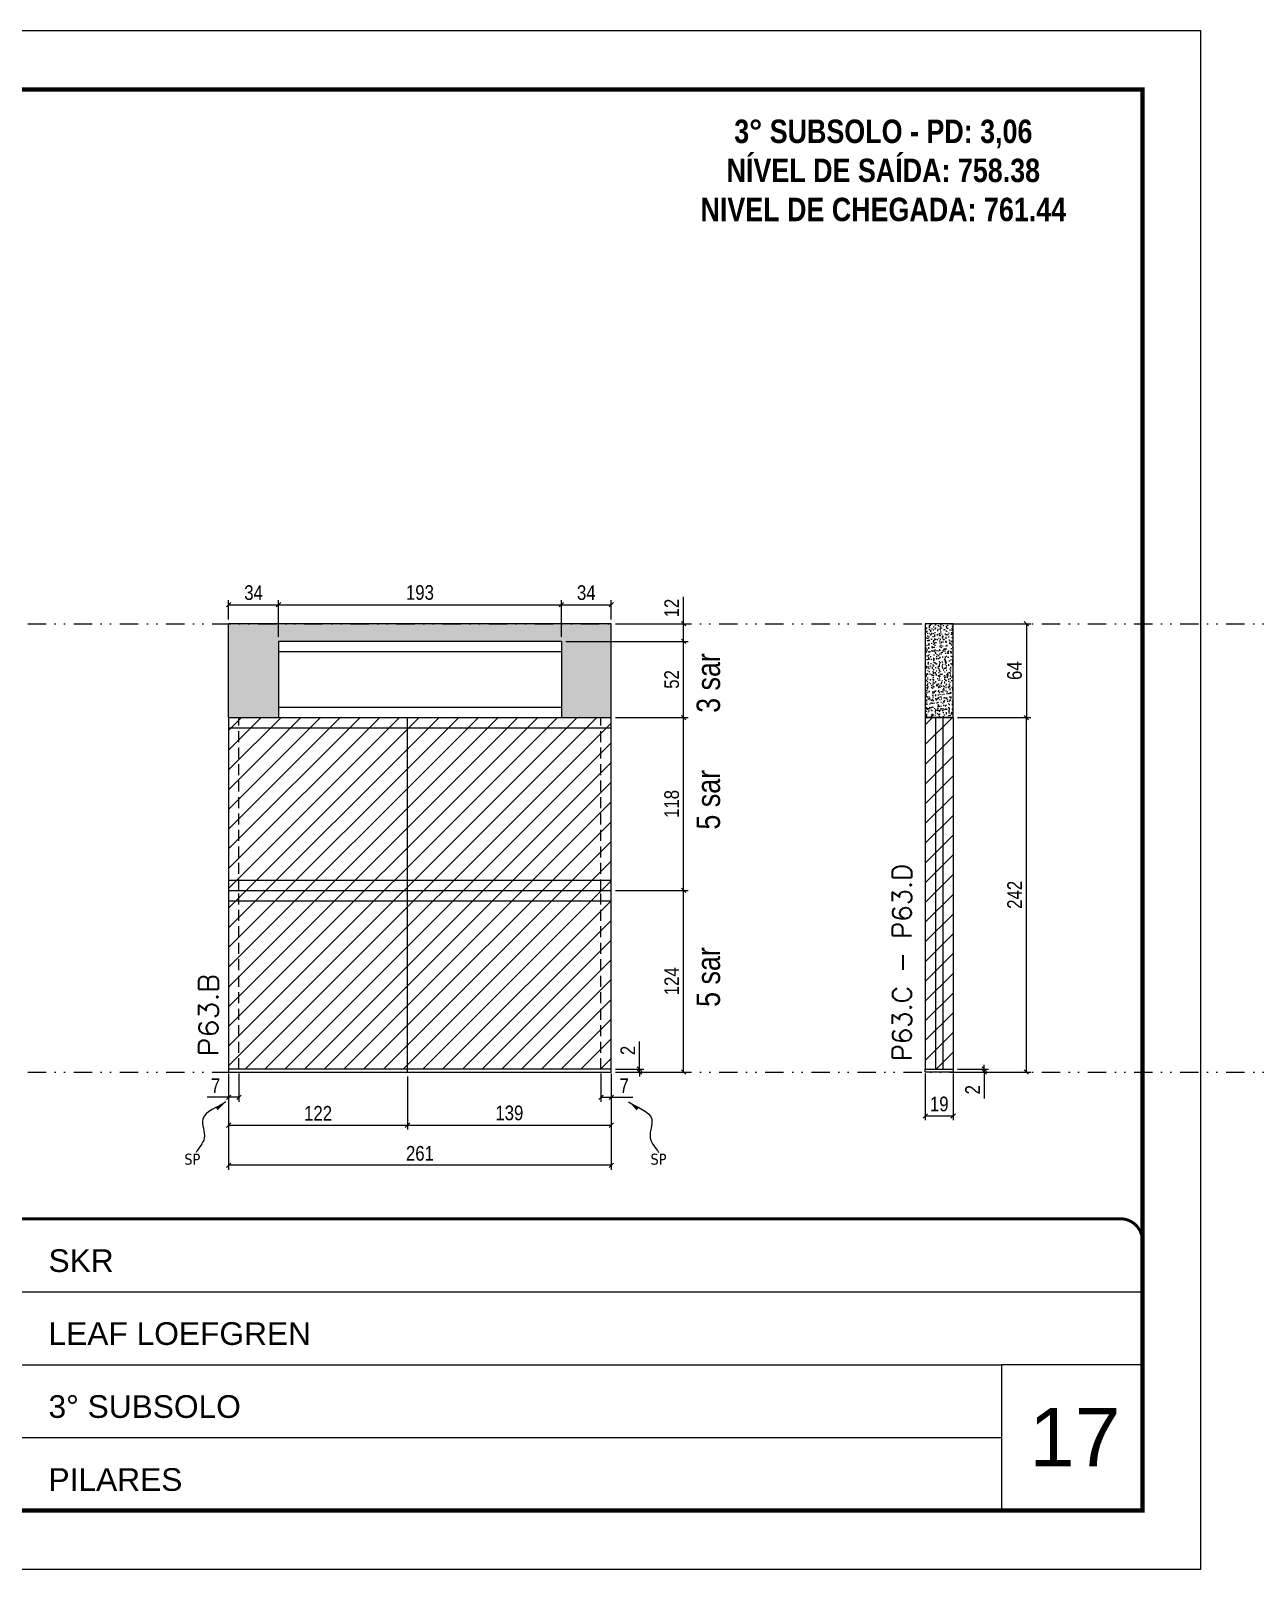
# Model space of a CAD drawing. Header units: millimetres. Extents: x 13777 to 27878, y -21631 to 6985.
# Drawn here: x 15100 to 15936, y 1340 to 2390 of the extents above; entities that cross this region are included whole.
import ezdxf

# ---------------------------------------------------------------- set-up
doc = ezdxf.new("R2010")
doc.units = ezdxf.units.MM
for name, pattern in [('CONTINUO', [0]), ('DASHED', [0.75, 0.5, -0.25]), ('DIVIDE2', [0.625, 0.25, -0.125, 0, -0.125, 0, -0.125]), ('HIDDEN', [0.375, 0.25, -0.125])]:
    doc.linetypes.add(name, pattern=pattern)
for name, color, linetype, lineweight in [('CARIMBO', 255, 'Continuous', 9), ('Folhas', 255, 'Continuous', 9), ('Hachura', 251, 'Continuous', 9), ('SARRAFO DE PRESSAO', 251, 'DASHED', 9), ('Texto Seção', 7, 'Continuous', 15)]:
    doc.layers.add(name, color=color, linetype=linetype, lineweight=lineweight)
for name, color, linetype in [('COTA', 241, 'Continuous'), ('NOMENCLATURA', 7, 'Continuous'), ('Nível', 160, 'Continuous'), ('Painéis', 200, 'Continuous'), ('SARR_2.2x7', 40, 'Continuous'), ('Sarrafo de Pressão', 42, 'HIDDEN'), ('texto', 7, 'Continuous')]:
    doc.layers.add(name, color=color, linetype=linetype)
doc.styles.add('ARIAL', font='arial.ttf')
doc.styles.add('ARIAL_NARROW', font='ARIALN.TTF', dxfattribs={"height": 0.2})
doc.styles.add('COTA TECNICA', font='techl___.ttf', dxfattribs={"height": 10})
doc.styles.add('COTA TECNICA-50', font='techl___.ttf', dxfattribs={"height": 10})
doc.styles.add('REGUA-120', font='ROMANS.shx', dxfattribs={"height": 15})
doc.styles.add('ROMANC', font='techb___.ttf', dxfattribs={"height": 2.5})
doc.styles.get("Standard").update_dxf_attribs({"font": 'arial.ttf'})
doc.dimstyles.new('COTA PAINEL-50', dxfattribs={"dimtxt": 10, "dimasz": 3, "dimexe": 3, "dimexo": 3, "dimgap": 3, "dimtad": 1, "dimdec": 1, "dimzin": 12, "dimdsep": 46, "dimtxsty": 'COTA TECNICA-50', "dimblk1": 'OBLIQUE', "dimblk2": 'OBLIQUE', "dimsah": 1, "dimcen": 0.9, "dimclrd": 4, "dimclre": 4, "dimclrt": 240, "dimadec": 1, "dimazin": 3, "dimtfac": 1, "dimtdec": 1, "dimtmove": 0, "dimatfit": 3, "dimfxl": 1, "dimtolj": 1, "dimtzin": 12, "dimarcsym": 0})
doc.dimstyles.new('PAINEL', dxfattribs={"dimtxt": 10, "dimasz": 3, "dimexe": 3, "dimexo": 3, "dimgap": 3, "dimtad": 1, "dimdec": 1, "dimzin": 12, "dimdsep": 46, "dimtxsty": 'COTA TECNICA', "dimblk1": 'OBLIQUE', "dimblk2": 'OBLIQUE', "dimsah": 1, "dimcen": 0.9, "dimclrd": 4, "dimclre": 4, "dimclrt": 240, "dimadec": 1, "dimazin": 3, "dimtfac": 1, "dimtdec": 1, "dimtmove": 0, "dimatfit": 3, "dimfxl": 1, "dimtolj": 1, "dimtzin": 12, "dimarcsym": 0})
doc.dimstyles.get("Standard").update_dxf_attribs({"dimtxt": 0.18, "dimasz": 0.18, "dimexe": 0.18, "dimexo": 0.0625, "dimgap": 0.09, "dimtad": 0, "dimtih": 1, "dimtoh": 1, "dimdec": 4, "dimzin": 0, "dimdsep": 46, "dimtxsty": 'Standard', "dimcen": 0.09, "dimadec": 0, "dimazin": 0, "dimtfac": 1, "dimtdec": 4, "dimtofl": 0, "dimtmove": 0, "dimatfit": 3, "dimfxl": 1, "dimtolj": 1, "dimtzin": 0, "dimarcsym": 0})

# ---------------------------------------------------------------- blocks, each defined once
blk = doc.blocks.new('9999999999')
at = {"color": 30, "linetype": 'CONTINUO'}
for p, q in [((98564.6, 34379.6), (99584, 34379.6)), ((98564.6, 34329.8), (99488, 34329.8)), ((99584, 34329.8), (99488, 34329.8)), ((99488, 34329.8), (99488, 34230.2)), ((98564.6, 34280), (99488, 34280))]:
    blk.add_line(p, q, dxfattribs=at)
at = {"color": 30, "linetype": 'CONTINUO', "const_width": 2}
blk.add_lwpolyline([(99584, 34230.2), (99584, 34414.4, 0.414214), (99569, 34429.4), (98229, 34429.4, 0.414214), (98214, 34414.4), (98214, 34245.2, 0.414214), (98229, 34230.2), (99584, 34230.2)], format="xyb", dxfattribs=at)
at = {"layer": 'Folhas'}
blk.add_lwpolyline([(98139, 34190.2), (99624, 34190.2), (99624, 35240.2), (98139, 35240.2)], close=True, dxfattribs=at)
at = {"layer": 'Folhas', "color": 30, "const_width": 3}
blk.add_lwpolyline([(98214, 34230.2), (99584, 34230.2), (99584, 35200.2), (98214, 35200.2)], close=True, dxfattribs=at)
at = {"color": 7, "linetype": 'Continuous', "ltscale": 5, "style": 'ARIAL'}
for s, height, p in [('SKR', 15.48, (98837.7, 34393.1)), ('LEAF LOEFGREN', 15.483, (98837.7, 34343.3)), ('3° SUBSOLO', 15.48, (98837.7, 34293.5)), ('PILARES', 15.48, (98837.7, 34243.7))]:
    blk.add_text(s, height=height, dxfattribs=at).set_placement(p)
blk = doc.blocks.new('_Oblique')
at = {"color": 0, "linetype": 'ByBlock', "lineweight": -2}
blk.add_line((-0.5, -0.5), (0.5, 0.5), dxfattribs=at)
blk = doc.blocks.new('*D1302')
at = {"layer": 'COTA', "color": 4, "lineweight": -2, "transparency": 16777216}
for p, q in [((15235.1, 1678.7), (15235.1, 1613.1)), ((15496.1, 1678.7), (15496.1, 1613.1)), ((15496.1, 1616.1), (15235.1, 1616.1))]:
    blk.add_line(p, q, dxfattribs=at)
at = {"layer": 'Defpoints', "color": 0, "transparency": 16777216}
for p in [(15235.1, 1681.7), (15496.1, 1681.7), (15235.1, 1616.1)]:
    blk.add_point(p, dxfattribs=at)
at = {"layer": 'COTA', "color": 4, "lineweight": -2, "transparency": 16777216, "xscale": 3, "yscale": 3, "zscale": 3, "rotation": 180}
blk.add_blockref('_Oblique', (15235.1, 1616.1), dxfattribs=at)
at = {"layer": 'COTA', "color": 4, "lineweight": -2, "transparency": 16777216, "xscale": 3, "yscale": 3, "zscale": 3}
blk.add_blockref('_Oblique', (15496.1, 1616.1), dxfattribs=at)
at = {"layer": 'COTA', "color": 240, "transparency": 16777216, "insert": (15365.6, 1624.2), "char_height": 10, "attachment_point": 5, "style": 'COTA TECNICA'}
blk.add_mtext('\\A1;261', dxfattribs=at)
blk = doc.blocks.new('*D1303')
at = {"layer": 'COTA', "color": 4, "lineweight": -2, "transparency": 16777216}
for p, q in [((15489.1, 1678.7), (15489.1, 1659.5)), ((15496.1, 1676.7), (15496.1, 1659.5)), ((15489.1, 1662.5), (15496.1, 1662.5)), ((15496.1, 1662.5), (15510.8, 1662.5))]:
    blk.add_line(p, q, dxfattribs=at)
at = {"layer": 'Defpoints', "color": 0, "transparency": 16777216}
for p in [(15489.1, 1681.7), (15496.1, 1679.7), (15496.1, 1662.5)]:
    blk.add_point(p, dxfattribs=at)
at = {"layer": 'COTA', "color": 4, "lineweight": -2, "transparency": 16777216, "xscale": 3, "yscale": 3, "zscale": 3, "rotation": 180}
blk.add_blockref('_Oblique', (15489.1, 1662.5), dxfattribs=at)
at = {"layer": 'COTA', "color": 4, "lineweight": -2, "transparency": 16777216, "xscale": 3, "yscale": 3, "zscale": 3}
blk.add_blockref('_Oblique', (15496.1, 1662.5), dxfattribs=at)
at = {"layer": 'COTA', "color": 240, "transparency": 16777216, "insert": (15505, 1670.5), "char_height": 10, "attachment_point": 5, "style": 'COTA TECNICA-50'}
blk.add_mtext('\\A1;7', dxfattribs=at)
blk = doc.blocks.new('*D1304')
at = {"layer": 'COTA', "color": 4, "lineweight": -2, "transparency": 16777216}
for p, q in [((15235.1, 1676.7), (15235.1, 1659.5)), ((15242.1, 1678.7), (15242.1, 1659.5)), ((15235.1, 1662.5), (15220.4, 1662.5)), ((15242.1, 1662.5), (15235.1, 1662.5))]:
    blk.add_line(p, q, dxfattribs=at)
at = {"layer": 'Defpoints', "color": 0, "transparency": 16777216}
for p in [(15242.1, 1681.7), (15235.1, 1679.7), (15235.1, 1662.5)]:
    blk.add_point(p, dxfattribs=at)
at = {"layer": 'COTA', "color": 4, "lineweight": -2, "transparency": 16777216, "xscale": 3, "yscale": 3, "zscale": 3, "rotation": 180}
blk.add_blockref('_Oblique', (15235.1, 1662.5), dxfattribs=at)
at = {"layer": 'COTA', "color": 4, "lineweight": -2, "transparency": 16777216, "xscale": 3, "yscale": 3, "zscale": 3}
blk.add_blockref('_Oblique', (15242.1, 1662.5), dxfattribs=at)
at = {"layer": 'COTA', "color": 240, "transparency": 16777216, "insert": (15226.2, 1670.5), "char_height": 10, "attachment_point": 5, "style": 'COTA TECNICA-50'}
blk.add_mtext('\\A1;7', dxfattribs=at)
blk = doc.blocks.new('*D1305')
at = {"layer": 'COTA', "color": 4, "lineweight": -2, "transparency": 16777216}
for p, q in [((15515.4, 1681.7), (15515.4, 1700.5)), ((15499.1, 1681.7), (15518.4, 1681.7)), ((15515.4, 1679.7), (15515.4, 1681.7)), ((15499.1, 1679.7), (15518.4, 1679.7)), ((15515.4, 1679.7), (15515.4, 1676.7))]:
    blk.add_line(p, q, dxfattribs=at)
at = {"layer": 'Defpoints', "color": 0, "transparency": 16777216}
for p in [(15496.1, 1681.7), (15496.1, 1679.7), (15515.4, 1679.7)]:
    blk.add_point(p, dxfattribs=at)
at = {"layer": 'COTA', "color": 4, "lineweight": -2, "transparency": 16777216, "xscale": 3, "yscale": 3, "zscale": 3}
for p, rotation in [((15515.4, 1681.7), 270), ((15515.4, 1679.7), 90)]:
    blk.add_blockref('_Oblique', p, dxfattribs=dict(at, rotation=rotation))
at = {"layer": 'COTA', "color": 240, "transparency": 16777216, "insert": (15507.4, 1694.5), "char_height": 10, "attachment_point": 5, "rotation": 90, "style": 'COTA TECNICA-50'}
blk.add_mtext('\\A1;2', dxfattribs=at)
blk = doc.blocks.new('*D1327')
at = {"layer": 'COTA', "color": 4, "lineweight": -2, "transparency": 16777216}
for p, q in [((15545.5, 1985.7), (15545.5, 2004)), ((15499.1, 1985.7), (15548.5, 1985.7)), ((15545.5, 1973.7), (15545.5, 1985.7)), ((15465.1, 1973.7), (15548.5, 1973.7))]:
    blk.add_line(p, q, dxfattribs=at)
at = {"layer": 'Defpoints', "color": 0, "transparency": 16777216}
for p in [(15496.1, 1985.7), (15545.5, 1985.7), (15462.1, 1973.7)]:
    blk.add_point(p, dxfattribs=at)
at = {"layer": 'COTA', "color": 4, "lineweight": -2, "transparency": 16777216, "xscale": 3, "yscale": 3, "zscale": 3}
for p, rotation in [((15545.5, 1985.7), 90), ((15545.5, 1973.7), 270)]:
    blk.add_blockref('_Oblique', p, dxfattribs=dict(at, rotation=rotation))
at = {"layer": 'COTA', "color": 240, "transparency": 16777216, "insert": (15537.4, 1996.4), "char_height": 10, "attachment_point": 5, "rotation": 90, "style": 'COTA TECNICA-50'}
blk.add_mtext('\\A1;12', dxfattribs=at)
blk = doc.blocks.new('*D1306')
at = {"layer": 'COTA', "color": 4, "lineweight": -2, "transparency": 16777216}
for p, q in [((15499.1, 1921.7), (15548.5, 1921.7)), ((15545.5, 1803.7), (15545.5, 1921.7)), ((15499.1, 1803.7), (15548.5, 1803.7))]:
    blk.add_line(p, q, dxfattribs=at)
at = {"layer": 'Defpoints', "color": 0, "transparency": 16777216}
for p in [(15496.1, 1921.7), (15545.5, 1921.7), (15496.1, 1803.7)]:
    blk.add_point(p, dxfattribs=at)
at = {"layer": 'COTA', "color": 4, "lineweight": -2, "transparency": 16777216, "xscale": 3, "yscale": 3, "zscale": 3}
for p, rotation in [((15545.5, 1921.7), 90), ((15545.5, 1803.7), 270)]:
    blk.add_blockref('_Oblique', p, dxfattribs=dict(at, rotation=rotation))
at = {"layer": 'COTA', "color": 240, "transparency": 16777216, "insert": (15537.4, 1862.7), "char_height": 10, "attachment_point": 5, "rotation": 90, "style": 'COTA TECNICA-50'}
blk.add_mtext('\\A1;118', dxfattribs=at)
blk = doc.blocks.new('*D1307')
at = {"layer": 'COTA', "color": 4, "lineweight": -2, "transparency": 16777216}
for p, q in [((15465.1, 1973.7), (15548.5, 1973.7)), ((15545.5, 1921.7), (15545.5, 1973.7)), ((15499.1, 1921.7), (15548.5, 1921.7))]:
    blk.add_line(p, q, dxfattribs=at)
at = {"layer": 'Defpoints', "color": 0, "transparency": 16777216}
for p in [(15462.1, 1973.7), (15545.5, 1973.7), (15496.1, 1921.7)]:
    blk.add_point(p, dxfattribs=at)
at = {"layer": 'COTA', "color": 4, "lineweight": -2, "transparency": 16777216, "xscale": 3, "yscale": 3, "zscale": 3}
for p, rotation in [((15545.5, 1973.7), 90), ((15545.5, 1921.7), 270)]:
    blk.add_blockref('_Oblique', p, dxfattribs=dict(at, rotation=rotation))
at = {"layer": 'COTA', "color": 240, "transparency": 16777216, "insert": (15537.4, 1947.7), "char_height": 10, "attachment_point": 5, "rotation": 90, "style": 'COTA TECNICA-50'}
blk.add_mtext('\\A1;52', dxfattribs=at)
blk = doc.blocks.new('*D1328')
at = {"layer": 'COTA', "color": 4, "linetype": 'ByBlock', "lineweight": -2, "transparency": 16777216}
for p, q in [((15499.1, 1803.7), (15548.5, 1803.7)), ((15545.5, 1679.7), (15545.5, 1803.7)), ((15499.1, 1679.7), (15548.5, 1679.7))]:
    blk.add_line(p, q, dxfattribs=at)
at = {"layer": 'Defpoints', "color": 0, "linetype": 'ByBlock', "transparency": 16777216}
for p in [(15496.1, 1803.7), (15545.5, 1803.7), (15496.1, 1679.7)]:
    blk.add_point(p, dxfattribs=at)
at = {"layer": 'COTA', "color": 4, "linetype": 'ByBlock', "lineweight": -2, "transparency": 16777216, "xscale": 3, "yscale": 3, "zscale": 3}
for p, rotation in [((15545.5, 1803.7), 90), ((15545.5, 1679.7), 270)]:
    blk.add_blockref('_Oblique', p, dxfattribs=dict(at, rotation=rotation))
at = {"layer": 'COTA', "color": 240, "linetype": 'ByBlock', "transparency": 16777216, "insert": (15537.4, 1741.7), "char_height": 10, "attachment_point": 5, "rotation": 90, "style": 'COTA TECNICA'}
blk.add_mtext('\\A1;124', dxfattribs=at)
blk = doc.blocks.new('*D1329')
at = {"layer": 'COTA', "color": 4, "linetype": 'ByBlock', "lineweight": -2, "transparency": 16777216}
for p, q in [((15499.1, 1803.7), (15548.5, 1803.7)), ((15545.5, 1679.7), (15545.5, 1803.7)), ((15499.1, 1679.7), (15548.5, 1679.7))]:
    blk.add_line(p, q, dxfattribs=at)
at = {"layer": 'Defpoints', "color": 0, "linetype": 'ByBlock', "transparency": 16777216}
for p in [(15496.1, 1803.7), (15545.5, 1803.7), (15496.1, 1679.7)]:
    blk.add_point(p, dxfattribs=at)
at = {"layer": 'COTA', "color": 4, "linetype": 'ByBlock', "lineweight": -2, "transparency": 16777216, "xscale": 3, "yscale": 3, "zscale": 3}
for p, rotation in [((15545.5, 1803.7), 90), ((15545.5, 1679.7), 270)]:
    blk.add_blockref('_Oblique', p, dxfattribs=dict(at, rotation=rotation))
at = {"layer": 'COTA', "color": 240, "linetype": 'ByBlock', "transparency": 16777216, "insert": (15537.4, 1741.7), "char_height": 10, "attachment_point": 5, "rotation": 90, "style": 'COTA TECNICA'}
blk.add_mtext('\\A1;124', dxfattribs=at)
blk = doc.blocks.new('*D1330')
at = {"layer": 'COTA', "color": 4, "lineweight": -2, "transparency": 16777216}
for p, q in [((15357.1, 1676.7), (15357.1, 1640.5)), ((15496.1, 1676.7), (15496.1, 1640.5)), ((15357.1, 1643.5), (15496.1, 1643.5))]:
    blk.add_line(p, q, dxfattribs=at)
at = {"layer": 'Defpoints', "color": 0, "transparency": 16777216}
for p in [(15357.1, 1679.7), (15496.1, 1679.7), (15496.1, 1643.5)]:
    blk.add_point(p, dxfattribs=at)
at = {"layer": 'COTA', "color": 4, "lineweight": -2, "transparency": 16777216, "xscale": 3, "yscale": 3, "zscale": 3, "rotation": 180}
blk.add_blockref('_Oblique', (15357.1, 1643.5), dxfattribs=at)
at = {"layer": 'COTA', "color": 4, "lineweight": -2, "transparency": 16777216, "xscale": 3, "yscale": 3, "zscale": 3}
blk.add_blockref('_Oblique', (15496.1, 1643.5), dxfattribs=at)
at = {"layer": 'COTA', "color": 240, "transparency": 16777216, "insert": (15426.6, 1651.8), "char_height": 10, "attachment_point": 5, "style": 'COTA TECNICA'}
blk.add_mtext('\\A1;139', dxfattribs=at)
blk = doc.blocks.new('*D1331')
at = {"layer": 'COTA', "color": 4, "lineweight": -2, "transparency": 16777216}
for p, q in [((15235.1, 1676.7), (15235.1, 1640.5)), ((15357.1, 1676.7), (15357.1, 1640.5)), ((15235.1, 1643.5), (15357.1, 1643.5))]:
    blk.add_line(p, q, dxfattribs=at)
at = {"layer": 'Defpoints', "color": 0, "transparency": 16777216}
for p in [(15235.1, 1679.7), (15357.1, 1679.7), (15357.1, 1643.5)]:
    blk.add_point(p, dxfattribs=at)
at = {"layer": 'COTA', "color": 4, "lineweight": -2, "transparency": 16777216, "xscale": 3, "yscale": 3, "zscale": 3, "rotation": 180}
blk.add_blockref('_Oblique', (15235.1, 1643.5), dxfattribs=at)
at = {"layer": 'COTA', "color": 4, "lineweight": -2, "transparency": 16777216, "xscale": 3, "yscale": 3, "zscale": 3}
blk.add_blockref('_Oblique', (15357.1, 1643.5), dxfattribs=at)
at = {"layer": 'COTA', "color": 240, "transparency": 16777216, "insert": (15296.1, 1651.6), "char_height": 10, "attachment_point": 5, "style": 'COTA TECNICA'}
blk.add_mtext('\\A1;122', dxfattribs=at)
blk = doc.blocks.new('*D1312')
at = {"layer": 'COTA', "color": 4, "lineweight": -2, "transparency": 16777216}
for p, q in [((15710.4, 1678.7), (15710.4, 1646.8)), ((15729.4, 1678.7), (15729.4, 1646.8)), ((15710.4, 1649.8), (15729.4, 1649.8))]:
    blk.add_line(p, q, dxfattribs=at)
at = {"layer": 'Defpoints', "color": 0, "transparency": 16777216}
for p in [(15710.4, 1681.7), (15729.4, 1681.7), (15729.4, 1649.8)]:
    blk.add_point(p, dxfattribs=at)
at = {"layer": 'COTA', "color": 4, "lineweight": -2, "transparency": 16777216, "xscale": 3, "yscale": 3, "zscale": 3, "rotation": 180}
blk.add_blockref('_Oblique', (15710.4, 1649.8), dxfattribs=at)
at = {"layer": 'COTA', "color": 4, "lineweight": -2, "transparency": 16777216, "xscale": 3, "yscale": 3, "zscale": 3}
blk.add_blockref('_Oblique', (15729.4, 1649.8), dxfattribs=at)
at = {"layer": 'COTA', "color": 240, "transparency": 16777216, "insert": (15719.9, 1657.9), "char_height": 10, "attachment_point": 5, "style": 'COTA TECNICA'}
blk.add_mtext('\\A1;19', dxfattribs=at)
blk = doc.blocks.new('*D1313')
at = {"layer": 'COTA', "color": 4, "lineweight": -2, "transparency": 16777216}
for p, q in [((15732.4, 1681.7), (15753.6, 1681.7)), ((15750.6, 1681.7), (15750.6, 1684.7)), ((15750.6, 1681.7), (15750.6, 1679.7)), ((15732.4, 1679.7), (15753.6, 1679.7)), ((15750.6, 1679.7), (15750.6, 1661.6))]:
    blk.add_line(p, q, dxfattribs=at)
at = {"layer": 'Defpoints', "color": 0, "transparency": 16777216}
for p in [(15729.4, 1681.7), (15750.6, 1681.7), (15729.4, 1679.7)]:
    blk.add_point(p, dxfattribs=at)
at = {"layer": 'COTA', "color": 4, "lineweight": -2, "transparency": 16777216, "xscale": 3, "yscale": 3, "zscale": 3}
for p, rotation in [((15750.6, 1681.7), 270), ((15750.6, 1679.7), 90)]:
    blk.add_blockref('_Oblique', p, dxfattribs=dict(at, rotation=rotation))
at = {"layer": 'COTA', "color": 240, "transparency": 16777216, "insert": (15742.6, 1667.7), "char_height": 10, "attachment_point": 5, "rotation": 90, "style": 'COTA TECNICA-50'}
blk.add_mtext('\\A1;2', dxfattribs=at)
blk = doc.blocks.new('*D1332')
at = {"layer": 'COTA', "color": 4, "linetype": 'ByBlock', "lineweight": -2, "transparency": 16777216}
for p, q in [((15732.4, 1985.7), (15782.4, 1985.7)), ((15779.4, 1985.7), (15779.4, 1921.7)), ((15732.4, 1921.7), (15782.4, 1921.7))]:
    blk.add_line(p, q, dxfattribs=at)
at = {"layer": 'Defpoints', "color": 0, "linetype": 'ByBlock', "transparency": 16777216}
for p in [(15729.4, 1985.7), (15729.4, 1921.7), (15779.4, 1921.7)]:
    blk.add_point(p, dxfattribs=at)
at = {"layer": 'COTA', "color": 4, "linetype": 'ByBlock', "lineweight": -2, "transparency": 16777216, "xscale": 3, "yscale": 3, "zscale": 3}
for p, rotation in [((15779.4, 1985.7), 90), ((15779.4, 1921.7), 270)]:
    blk.add_blockref('_Oblique', p, dxfattribs=dict(at, rotation=rotation))
at = {"layer": 'COTA', "color": 240, "linetype": 'ByBlock', "transparency": 16777216, "insert": (15771.3, 1953.7), "char_height": 10, "attachment_point": 5, "rotation": 90, "style": 'COTA TECNICA'}
blk.add_mtext('\\A1;64', dxfattribs=at)
blk = doc.blocks.new('*D1314')
at = {"layer": 'COTA', "color": 4, "lineweight": -2, "transparency": 16777216}
for p, q in [((15732.4, 1921.7), (15782.4, 1921.7)), ((15779.4, 1679.7), (15779.4, 1921.7)), ((15732.4, 1679.7), (15782.4, 1679.7))]:
    blk.add_line(p, q, dxfattribs=at)
at = {"layer": 'Defpoints', "color": 0, "transparency": 16777216}
for p in [(15729.4, 1921.7), (15779.4, 1921.7), (15729.4, 1679.7)]:
    blk.add_point(p, dxfattribs=at)
at = {"layer": 'COTA', "color": 4, "lineweight": -2, "transparency": 16777216, "xscale": 3, "yscale": 3, "zscale": 3}
for p, rotation in [((15779.4, 1921.7), 90), ((15779.4, 1679.7), 270)]:
    blk.add_blockref('_Oblique', p, dxfattribs=dict(at, rotation=rotation))
at = {"layer": 'COTA', "color": 240, "transparency": 16777216, "insert": (15771.3, 1800.7), "char_height": 10, "attachment_point": 5, "rotation": 90, "style": 'COTA TECNICA-50'}
blk.add_mtext('\\A1;242', dxfattribs=at)
blk = doc.blocks.new('*D1347')
at = {"layer": 'COTA', "color": 4, "lineweight": -2, "transparency": 16777216}
for p, q in [((15235.1, 1988.7), (15235.1, 2001.7)), ((15235.1, 1998.7), (15269.1, 1998.7)), ((15269.1, 1976.7), (15269.1, 2001.7))]:
    blk.add_line(p, q, dxfattribs=at)
at = {"layer": 'Defpoints', "color": 0, "transparency": 16777216}
for p in [(15269.1, 1998.7), (15235.1, 1985.7), (15269.1, 1973.7)]:
    blk.add_point(p, dxfattribs=at)
at = {"layer": 'COTA', "color": 4, "lineweight": -2, "transparency": 16777216, "xscale": 3, "yscale": 3, "zscale": 3, "rotation": 180}
blk.add_blockref('_Oblique', (15235.1, 1998.7), dxfattribs=at)
at = {"layer": 'COTA', "color": 4, "lineweight": -2, "transparency": 16777216, "xscale": 3, "yscale": 3, "zscale": 3}
blk.add_blockref('_Oblique', (15269.1, 1998.7), dxfattribs=at)
at = {"layer": 'COTA', "color": 240, "transparency": 16777216, "insert": (15252.1, 2006.9), "char_height": 10, "attachment_point": 5, "style": 'COTA TECNICA'}
blk.add_mtext('\\A1;34', dxfattribs=at)
blk = doc.blocks.new('*D1348')
at = {"layer": 'COTA', "color": 4, "lineweight": -2, "transparency": 16777216}
for p, q in [((15269.1, 1976.7), (15269.1, 2001.7)), ((15269.1, 1998.7), (15462.1, 1998.7)), ((15462.1, 1976.7), (15462.1, 2001.7))]:
    blk.add_line(p, q, dxfattribs=at)
at = {"layer": 'Defpoints', "color": 0, "transparency": 16777216}
for p in [(15462.1, 1998.7), (15269.1, 1973.7), (15462.1, 1973.7)]:
    blk.add_point(p, dxfattribs=at)
at = {"layer": 'COTA', "color": 4, "lineweight": -2, "transparency": 16777216, "xscale": 3, "yscale": 3, "zscale": 3, "rotation": 180}
blk.add_blockref('_Oblique', (15269.1, 1998.7), dxfattribs=at)
at = {"layer": 'COTA', "color": 4, "lineweight": -2, "transparency": 16777216, "xscale": 3, "yscale": 3, "zscale": 3}
blk.add_blockref('_Oblique', (15462.1, 1998.7), dxfattribs=at)
at = {"layer": 'COTA', "color": 240, "transparency": 16777216, "insert": (15365.6, 2007), "char_height": 10, "attachment_point": 5, "style": 'COTA TECNICA'}
blk.add_mtext('\\A1;193', dxfattribs=at)
blk = doc.blocks.new('*D1349')
at = {"layer": 'COTA', "color": 4, "lineweight": -2, "transparency": 16777216}
for p, q in [((15462.1, 1976.7), (15462.1, 2001.7)), ((15462.1, 1998.7), (15496.1, 1998.7)), ((15496.1, 1988.7), (15496.1, 2001.7))]:
    blk.add_line(p, q, dxfattribs=at)
at = {"layer": 'Defpoints', "color": 0, "transparency": 16777216}
for p in [(15496.1, 1998.7), (15496.1, 1985.7), (15462.1, 1973.7)]:
    blk.add_point(p, dxfattribs=at)
at = {"layer": 'COTA', "color": 4, "lineweight": -2, "transparency": 16777216, "xscale": 3, "yscale": 3, "zscale": 3, "rotation": 180}
blk.add_blockref('_Oblique', (15462.1, 1998.7), dxfattribs=at)
at = {"layer": 'COTA', "color": 4, "lineweight": -2, "transparency": 16777216, "xscale": 3, "yscale": 3, "zscale": 3}
blk.add_blockref('_Oblique', (15496.1, 1998.7), dxfattribs=at)
at = {"layer": 'COTA', "color": 240, "transparency": 16777216, "insert": (15479.1, 2006.9), "char_height": 10, "attachment_point": 5, "style": 'COTA TECNICA'}
blk.add_mtext('\\A1;34', dxfattribs=at)

msp = doc.modelspace()

# ---------------------------------------------------------------- hatches: boundary and pattern name
at = {"layer": 'COTA'}
h = msp.add_hatch(dxfattribs=at)
h.set_pattern_fill('AR-CONC', color=256, scale=0.03)
h.paths.add_polyline_path([(15496.1, 1985.71), (15235.1, 1985.71), (15235.1, 1921.71), (15269.1, 1921.71), (15269.1, 1973.71), (15462.1, 1973.71), (15462.1, 1921.71), (15496.1, 1921.71)])
h = msp.add_hatch(dxfattribs=at)
h.set_pattern_fill('AR-CONC', color=256, scale=0.03)
h.set_pattern_definition([(50, (27.5157, -2327.15), (5.4655401, -0.4781726), [0.5715, -6.2865]), (355, (27.516, -2327.15), (-1.0573026, 5.7317054), [0.4572, -5.0292175]), (100.451445, (27.971, -2327.19), (4.4082374, 5.2535326), [0.4857003, -5.3427073]), (46.1842, (27.516, -2325.626), (8.1323712, -1.2612698), [0.85725, -9.42975]), (96.63556, (28.1934, -2325.731), (7.122124, 7.4227837), [0.7285507, -8.0140682]), (351.18415, (27.516, -2325.626), (7.122124, 7.4227837), [0.685799, -7.543792]), (21, (28.2777, -2326.007), (4.5484317, -3.067956), [0.5715, -6.2865]), (326, (28.278, -2326.007), (1.8540609, 5.525639), [0.4572, -5.0292]), (71.451445, (28.657, -2326.263), (6.4024926, 2.457683), [0.4857003, -5.3426981]), (37.5, (27.5157, -2327.1502), (0.0926581, 2.53665117), [0, -4.96824, 0, -5.1054, 0, -5.04825]), (7.5, (27.5157, -2327.1502), (2.00458988, 3.00541724), [0, -2.91084, 0, -4.85394, 0, -1.92405]), (327.5, (25.8165, -2327.1502), (4.06771786, -0.17186232), [0, -1.905, 0, -5.9436, 0, -7.8867]), (317.5, (25.0545, -2327.1502), (4.44387544, 0.7627947), [0, -2.4765, 0, -3.94716, 0, -5.6007])])
h.paths.add_polyline_path([(15729.38, 1985.71), (15710.38, 1985.71), (15710.38, 1921.71), (15729.38, 1921.71)])
at = {"layer": 'Hachura', "linetype": 'ByBlock'}
h = msp.add_hatch(dxfattribs=at)
h.set_pattern_fill('ANSI31', color=256, scale=3)
h.paths.add_polyline_path([(14697.46, 1681.71), (14819.46, 1681.71), (14819.46, 1803.71), (14697.46, 1803.71)])
h.paths.add_polyline_path([(14819.46, 1681.71), (14958.46, 1681.71), (14958.46, 1803.71), (14819.46, 1803.71)])
h.paths.add_polyline_path([(15235.1, 1681.71), (15357.1, 1681.71), (15357.1, 1803.71), (15235.1, 1803.71)])
h.paths.add_polyline_path([(15357.1, 1803.71), (15357.1, 1681.71), (15496.1, 1681.71), (15496.1, 1803.71)])
h.paths.add_polyline_path([(15496.1, 1803.71), (15496.1, 1921.71), (15357.1, 1921.71), (15357.1, 1803.71)])
h.paths.add_polyline_path([(15357.1, 1921.71), (15235.1, 1921.71), (15235.1, 1803.71), (15357.1, 1803.71)])
h.paths.add_polyline_path([(15710.38, 1681.71), (15729.38, 1681.71), (15729.38, 1921.71), (15710.38, 1921.71)])

# ---------------------------------------------------------------- linework, layer by layer
at = {"layer": 'COTA', "linetype": 'ByBlock'}
for p, q in [((15496.1, 1985.71), (15235.1, 1985.71)), ((15235.1, 1921.71), (15235.1, 1985.71)), ((15496.1, 1921.71), (15496.1, 1985.71))]:
    msp.add_line(p, q, dxfattribs=at)
msp.add_lwpolyline([(15710.38, 1921.71), (15729.38, 1921.71), (15729.38, 1985.71), (15710.38, 1985.71)], close=True, dxfattribs=at)
at = {"layer": 'Nível', "color": 4, "linetype": 'DIVIDE2', "ltscale": 50}
for p, q in [((13777.11, 1985.71), (21531.15, 1985.71)), ((13777.11, 1679.71), (21531.15, 1679.71))]:
    msp.add_line(p, q, dxfattribs=at)
at = {"layer": 'Painéis'}
for p, q in [((15462.1, 1973.71), (15269.1, 1973.71)), ((15269.1, 1973.71), (15269.1, 1921.71)), ((15462.1, 1973.71), (15462.1, 1921.71)), ((15235.1, 1921.71), (15496.1, 1921.71)), ((15235.1, 1921.71), (15235.1, 1681.71)), ((15357.1, 1679.71), (15357.1, 1921.71)), ((15496.1, 1681.71), (15496.1, 1921.71)), ((15710.38, 1921.71), (15710.38, 1681.71)), ((15710.38, 1921.71), (15729.38, 1921.71)), ((15710.38, 1921.71), (15729.38, 1921.71)), ((15729.38, 1921.71), (15710.38, 1921.71)), ((15729.38, 1921.71), (15729.38, 1681.71)), ((15235.1, 1803.71), (15496.1, 1803.71)), ((15710.38, 1681.71), (15729.38, 1681.71)), ((15710.38, 1681.71), (15729.38, 1681.71)), ((15710.38, 1679.71), (15710.38, 1681.71)), ((15729.38, 1681.71), (15729.38, 1679.71)), ((15729.38, 1679.71), (15710.38, 1679.71))]:
    msp.add_line(p, q, dxfattribs=at)
msp.add_lwpolyline([(15496.1, 1681.71), (15235.1, 1681.71), (15235.1, 1679.71), (15496.1, 1679.71)], close=True, dxfattribs=at)
at = {"layer": 'SARR_2.2x7'}
for p, q in [((15269.1, 1966.71), (15462.1, 1966.71)), ((15269.1, 1928.71), (15462.1, 1928.71)), ((15717.38, 1921.71), (15717.38, 1681.71)), ((15722.38, 1921.71), (15722.38, 1681.71)), ((15235.1, 1914.71), (15496.1, 1914.71)), ((15235.1, 1810.71), (15496.1, 1810.71)), ((15235.1, 1796.71), (15496.1, 1796.71))]:
    msp.add_line(p, q, dxfattribs=at)
at = {"layer": 'Sarrafo de Pressão', "ltscale": 30}
for p, q in [((15242.1, 1803.71), (15242.1, 1921.71)), ((15489.1, 1803.71), (15489.1, 1921.71)), ((15242.1, 1681.71), (15242.1, 1803.71)), ((15489.1, 1681.71), (15489.1, 1803.71))]:
    msp.add_line(p, q, dxfattribs=at)

# ---------------------------------------------------------------- block references
at = {"layer": 'SARRAFO DE PRESSAO', "color": 6, "linetype": 'ByBlock'}
msp.add_blockref('9999999999', (-83725.51, -32849.78), dxfattribs=at)

# ---------------------------------------------------------------- texts
at = {"layer": 'CARIMBO', "style": 'ARIAL'}
msp.add_text('17', height=40, dxfattribs=at).set_placement((15781.33, 1410.57))
at = {"layer": 'NOMENCLATURA', "style": 'ARIAL_NARROW'}
for s, p in [('3 sar', (15570.34, 1924.9)), ('5 sar', (15570.34, 1845.23)), ('5 sar', (15570.34, 1724.23))]:
    msp.add_text(s, height=16, rotation=90, dxfattribs=at).set_placement(p)
at = {"layer": 'NOMENCLATURA', "color": 2, "insert": (15681.75, 2356.49), "char_height": 16, "attachment_point": 2, "style": 'ROMANC'}
msp.add_mtext_dynamic_manual_height_columns('\\P3° SUBSOLO - PD: 3,06\\PNÍVEL DE SAÍDA: 758.38\\PNIVEL DE CHEGADA: 761.44', width=300.2766, gutter_width=1, heights=[0], dxfattribs=at)
at = {"layer": 'texto', "color": 0, "char_height": 7.5, "attachment_point": 5}
for insert in [(15210.32, 1620.22), (15528.35, 1620.22)]:
    msp.add_mtext('{\\fTahoma|b0|i0|c0|p34;\\C4;SP}', dxfattribs=dict(at, insert=insert))
at = {"layer": 'Texto Seção', "style": 'REGUA-120', "width": 1.1}
msp.add_text('P63.B', height=13, rotation=90, dxfattribs=at).set_placement((15227.85, 1690.47))
at = {"layer": 'Texto Seção', "insert": (15700.93, 1687.12), "char_height": 13, "width": 370.6998, "attachment_point": 7, "rotation": 90, "style": 'REGUA-120'}
msp.add_mtext('P63.C - P63.D', dxfattribs=at)

# ---------------------------------------------------------------- dimensions: what is measured, and where the dimension line sits
at = {"layer": 'COTA'}
for base, p1, p2, dimstyle, picture, middle in [((15269.1, 1998.7), (15235.1, 1985.71), (15269.1, 1973.71), 'PAINEL', '*D1347', (15252.1, 2006.92)), ((15462.1, 1998.7), (15269.1, 1973.71), (15462.1, 1973.71), 'PAINEL', '*D1348', (15365.6, 2006.95)), ((15496.1, 1998.7), (15462.1, 1973.71), (15496.1, 1985.71), 'PAINEL', '*D1349', (15479.1, 2006.92)), ((15496.1, 1662.47), (15489.1, 1681.71), (15496.1, 1679.71), 'COTA PAINEL-50', '*D1303', (15504.97, 1670.54)), ((15357.1, 1643.53), (15235.1, 1679.71), (15357.1, 1679.71), 'PAINEL', '*D1331', (15296.1, 1651.59))]:
    dim = msp.add_linear_dim(base=base, p1=p1, p2=p2, dimstyle=dimstyle, dxfattribs=at)
    dim.commit()
    dim.dimension.update_dxf_attribs({"geometry": picture, "text_midpoint": middle})
for base, p1, p2, angle, picture, middle in [((15545.47, 1985.71), (15462.1, 1973.71), (15496.1, 1985.71), 90, '*D1327', (15537.41, 1996.37)), ((15545.47, 1973.71), (15496.1, 1921.71), (15462.1, 1973.71), 90, '*D1307', (15537.36, 1947.71)), ((15545.47, 1921.71), (15496.1, 1803.71), (15496.1, 1921.71), 90, '*D1306', (15537.37, 1862.71)), ((15779.37, 1921.71), (15729.38, 1679.71), (15729.38, 1921.71), 90, '*D1314', (15771.3, 1800.71)), ((15235.1, 1662.47), (15242.1, 1681.71), (15235.1, 1679.71), 180, '*D1304', (15226.24, 1670.54))]:
    dim = msp.add_linear_dim(base=base, p1=p1, p2=p2, angle=angle, dimstyle='COTA PAINEL-50', dxfattribs=at)
    dim.commit()
    dim.dimension.update_dxf_attribs({"geometry": picture, "text_midpoint": middle})
at = {"layer": 'COTA', "linetype": 'ByBlock'}
dim = msp.add_linear_dim(base=(15779.37, 1921.71), p1=(15729.38, 1985.71), p2=(15729.38, 1921.71), angle=90, dimstyle='PAINEL', dxfattribs=at)
dim.commit()
dim.dimension.update_dxf_attribs({"geometry": '*D1332', "text_midpoint": (15771.27, 1953.71)})
for picture in ['*D1328', '*D1329']:
    dim = msp.add_aligned_dim(p1=(15496.1, 1679.71), p2=(15496.1, 1803.71), distance=-49.37, dimstyle='PAINEL', dxfattribs=at)
    dim.commit()
    dim.dimension.update_dxf_attribs({"geometry": picture, "text_midpoint": (15537.4, 1741.71)})
at = {"layer": 'COTA'}
for base, p1, p2, picture, middle in [((15515.36, 1679.71), (15496.1, 1681.71), (15496.1, 1679.71), '*D1305', (15515.36, 1694.46)), ((15750.57, 1681.71), (15729.38, 1679.71), (15729.38, 1681.71), '*D1313', (15750.57, 1667.65))]:
    dim = msp.add_linear_dim(base=base, p1=p1, p2=p2, angle=90, dimstyle='COTA PAINEL-50', dxfattribs=at)
    dim.commit()
    dim.dimension.update_dxf_attribs({"geometry": picture, "text_midpoint": middle, "dimtype": 160})
dim = msp.add_linear_dim(base=(15235.1, 1616.09), p1=(15496.1, 1681.71), p2=(15235.1, 1681.71), angle=180, dimstyle='PAINEL', override={"dimarcsym": 2}, dxfattribs=at)
dim.commit()
dim.dimension.update_dxf_attribs({"geometry": '*D1302', "text_midpoint": (15365.6, 1624.19)})
for base, p1, p2, override, picture, middle in [((15729.38, 1649.82), (15710.38, 1681.71), (15729.38, 1681.71), {"dimarcsym": 2}, '*D1312', (15719.88, 1657.9)), ((15496.1, 1643.53), (15357.1, 1679.71), (15496.1, 1679.71), {"dimtmove": 1}, '*D1330', (15426.6, 1651.78))]:
    dim = msp.add_linear_dim(base=base, p1=p1, p2=p2, dimstyle='PAINEL', override=override, dxfattribs=at)
    dim.commit()
    dim.dimension.update_dxf_attribs({"geometry": picture, "text_midpoint": middle})

# ---------------------------------------------------------------- leaders
at = {"layer": 'COTA', "path_type": 1}
for points in [[(15233.27, 1659.53), (15217.49, 1647.69), (15218.41, 1634.69), (15212.86, 1624.91)], [(15507.93, 1659.53), (15523.72, 1647.69), (15522.79, 1634.69), (15528.34, 1624.91)]]:
    msp.add_leader(points, dimstyle='Standard', override={"dimasz": 8}, dxfattribs=at)

doc.saveas('drawing.dxf')
